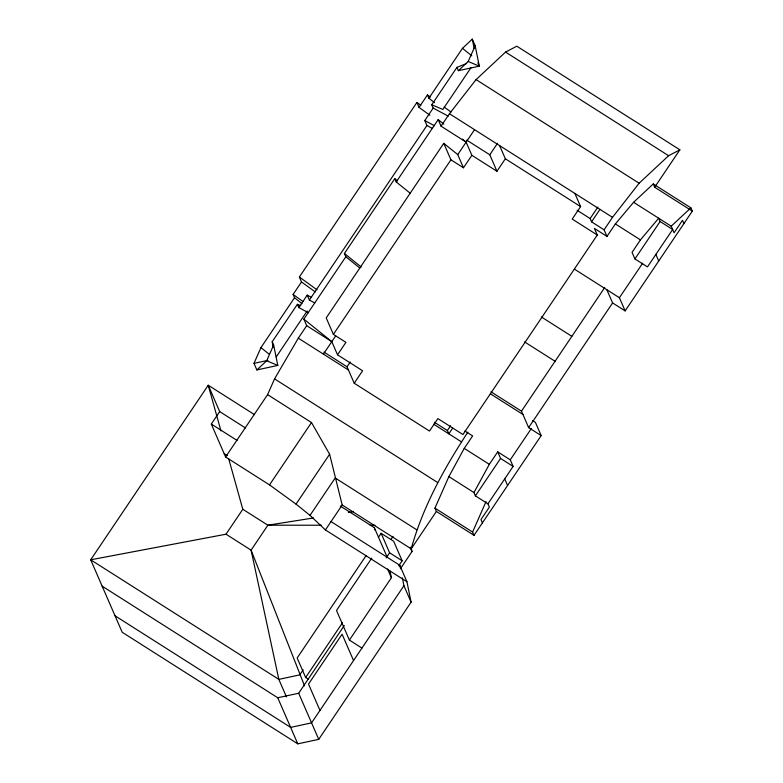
<?xml version="1.0" encoding="UTF-8"?>
<svg xmlns="http://www.w3.org/2000/svg" width="783" height="783" viewBox="0 0 783 783"><rect width="100%" height="100%" fill="white"/><g stroke="black" fill="none" stroke-linecap="round" stroke-linejoin="round"><path stroke-width="1.17" d="M397.568 180.912L394.779 178.661L344.403 253.477L345.832 256.765L303.853 319.112L306.711 325.699L298.313 338.168L274.559 378.874L267.6 394.632L311.497 422.536L329.614 454.238L342.2 504.996L411.192 548.844C422.791 506.973 444.127 468.371 467.833 432.206M300.741 305.703L297.403 304.293L272.22 341.701L273.649 345L277.799 365.436L256.853 369.938L253.995 363.351L260.954 347.593L294.545 297.716L293.116 294.418L301.504 281.949L299.36 277.006L416.908 102.436L420.833 105.294M256.853 369.938L266.69 360.757L273.649 345M466.688 63.482L456.939 67.377L458.368 70.676L468.195 61.495L475.164 45.737L472.296 39.15L462.469 48.331L428.878 98.208L434.477 102.71M532.557 420.579L535.445 422.419L541.18 435.593L474.009 535.347L436.376 511.436L434.947 508.138L448.874 476.612L464.241 448.385L472.629 435.916L464.916 431.012M474.009 535.347L472.58 532.048L486.028 501.619M487.936 503.821L475.389 495.854L473.96 492.556L489.326 464.329L497.714 451.86L510.262 459.827L513.119 466.414L487.936 503.821L489.365 507.11L480.968 519.579L482.406 522.878M429.857 115.218L419.052 107.379L427.449 94.909L430.396 97.043M406.945 581.749L325.415 529.934L310.009 515.38L296.033 504.115L269.518 484.883L225.612 456.978L211.293 424.053L219.69 411.584L208.239 385.236L90.691 559.806L122.187 632.253L297.785 743.85L318.73 739.348L411.085 602.186L406.945 581.749L399.78 565.287L330.769 521.419M448.228 116.129L433.175 108.083L431.746 104.785L456.939 67.377M308.512 312.769L298.842 307.592L307.239 295.122L311.536 297.423M432.304 128.363L426.931 125.495L424.778 120.553L433.175 108.083M314.756 302.933L309.383 300.065L426.931 125.495M276.272 356.862L307.171 310.968M471.072 67.573L442.855 109.463L431.746 104.785M410.184 193.215L396.208 181.95L438.186 119.603L443.775 124.115M499.623 145.609L505.348 158.783L496.951 171.252L471.865 155.308L466.139 142.134L441.054 126.19L449.452 113.721L476.074 79.612L505.554 52.079L516.809 46.197L679.869 149.827L654.676 187.235L692.309 211.146L625.137 310.9L612.6 302.923L606.864 289.759M225.612 456.978L267.6 394.632M471.865 155.308L463.467 167.777L457.742 154.603L443.765 143.338L326.217 317.908L333.382 334.38L345.92 342.347L337.522 354.816L362.607 370.76L354.219 383.23L429.476 431.051L437.863 418.582L462.949 434.526L597.292 235.017L594.434 228.43L606.972 236.407L615.369 223.938L633.594 202.288L653.247 183.936L690.88 207.847L692.309 211.146M333.382 334.38L450.93 159.81L443.765 143.338M323.399 354.112L335.672 335.887M457.742 154.603L474.537 129.665M286.47 696.939L278.836 679.38L90.691 559.806L226.003 534.202L242.799 509.263L228.773 458.955M354.219 383.23L347.055 366.767L350.285 361.971M496.951 171.252L489.796 154.789L497.538 143.279M269.518 484.883L311.497 422.536M296.033 504.115L329.614 454.238M310.009 515.38L335.193 477.973L416.722 529.788M325.415 529.934L342.2 504.996M574.879 193.44L580.604 206.604L572.207 219.074L597.292 235.017M452.701 428.066L448.825 433.821L447.396 430.533L450.626 425.737M606.972 236.407L604.104 229.82L591.566 221.843L590.137 218.555L597.889 207.045M366.111 555.597L297.168 657.994L305.644 677.491L308.541 679.331M378.404 537.353L381.135 533.301L393.673 541.268L402.149 560.765L398.743 565.835M591.566 221.843L599.964 209.374M371.729 558.171L336.514 610.466L349.404 640.102L361.942 648.07M303.178 669.827L299.772 674.877L278.836 679.38L251.089 550.146L226.003 534.202M390.991 539.399L393.037 536.365M604.104 229.82L612.502 217.351L639.124 183.232L668.613 155.709L679.869 149.827M305.644 677.491L342.504 622.749M386.195 557.868L389.611 552.798L381.135 533.301M102.142 586.154L277.74 697.751L298.685 693.249L344.295 625.509M349.404 640.102L391.383 577.756L390.003 570.944M411.192 548.844L436.376 511.436M400.407 568.781L411.975 551.594L411.29 548.188M402.315 577.776L403.93 585.723L311.565 722.885L290.63 727.387L115.032 615.79M541.18 435.593L528.633 427.616L521.478 411.153L604.77 287.459M640.455 239.882L632.057 252.351L634.925 258.928L647.463 266.905L672.656 229.497L660.108 221.52L658.679 218.232L640.455 239.882L615.369 223.938M475.389 495.854L500.582 458.446L497.714 451.86M634.925 258.928L660.108 221.52M528.633 427.616L612.6 302.923M510.262 459.827L531.422 428.409M625.137 310.9L619.412 297.726L642.667 263.196M683.911 223.615L682.482 220.317L674.085 232.786L671.217 226.199L690.88 207.847M458.368 70.676L479.304 66.173L475.164 45.737M253.995 363.351L267.952 360.356M313.513 517.964L267.884 525.207L242.799 509.263M348.347 512.434L353.143 511.671M321.421 525.227L267.884 525.207L251.089 550.146L304.548 685.859M370.105 525.236L374.969 525.236M468.195 61.495L479.304 66.173L477.875 62.885M266.69 360.757L277.799 365.436M424.778 120.553L434.457 125.73M505.554 52.079L668.613 155.709M476.074 79.612L639.124 183.232M633.594 202.288L671.217 226.199M449.452 113.721L612.502 217.351M505.348 158.783L580.604 206.604M466.717 140.118L489.796 154.789M577.091 210.265L590.137 218.555M450.93 159.81L463.467 167.777M574.33 269.068L619.412 297.726M541.347 316.949L571.854 336.338M524.551 341.887L555.059 361.276M490.97 391.764L521.478 411.153M490.364 393.771L522.907 414.452M306.711 325.699L331.796 341.642L337.522 354.816M500.582 458.446L513.119 466.414M323.976 352.096L347.055 366.767M434.35 422.243L447.396 430.533M298.313 338.168L348.484 370.056M433.782 424.259L461.373 441.798M464.241 448.385L489.326 464.329M448.874 476.612L473.96 492.556M274.559 378.874L437.619 482.494M434.947 508.138L472.58 532.048M254.504 414.638L208.239 385.236L220.953 430.875M219.69 411.584L245.392 427.919M211.293 424.053L237.092 440.447M340.292 506.033L374.352 527.673L387.242 557.31M389.611 552.798L402.149 560.765M224.183 453.69L227.246 455.637M444.147 107.026L451.018 112.008M299.36 277.006L317.037 289.837M301.504 281.949L315.255 291.922M293.116 294.418L302.933 301.543M462.469 48.331L471.787 55.838M462.41 139.129L466.139 142.134M344.403 253.477L361.169 266.993M345.832 256.765L359.808 268.031M294.545 297.716L301.993 303.716M303.853 319.112L331.796 341.642M260.954 347.593L269.342 354.347M653.247 183.936L654.676 187.235M655.86 254.436L658.728 261.023M427.449 94.909L428.878 98.208M438.186 119.603L441.054 126.19M416.908 102.436L419.052 107.379M394.779 178.661L396.208 181.95M504.732 478.883L507.59 485.47M307.239 295.122L309.383 300.065M410.067 547.2L411.975 551.594M297.403 304.293L298.842 307.592M403.93 585.723L411.085 602.186M387.565 568.977L391.383 577.756M353.554 660.539L342.093 634.201L308.512 684.078L319.963 710.416M298.685 693.249L318.73 739.348M277.74 697.751L297.785 743.85M472.296 39.15L474.136 48.233M399.78 565.287L400.24 567.558M374.352 527.673L374.812 529.944M272.22 341.701L273.12 347.417"/></g></svg>
